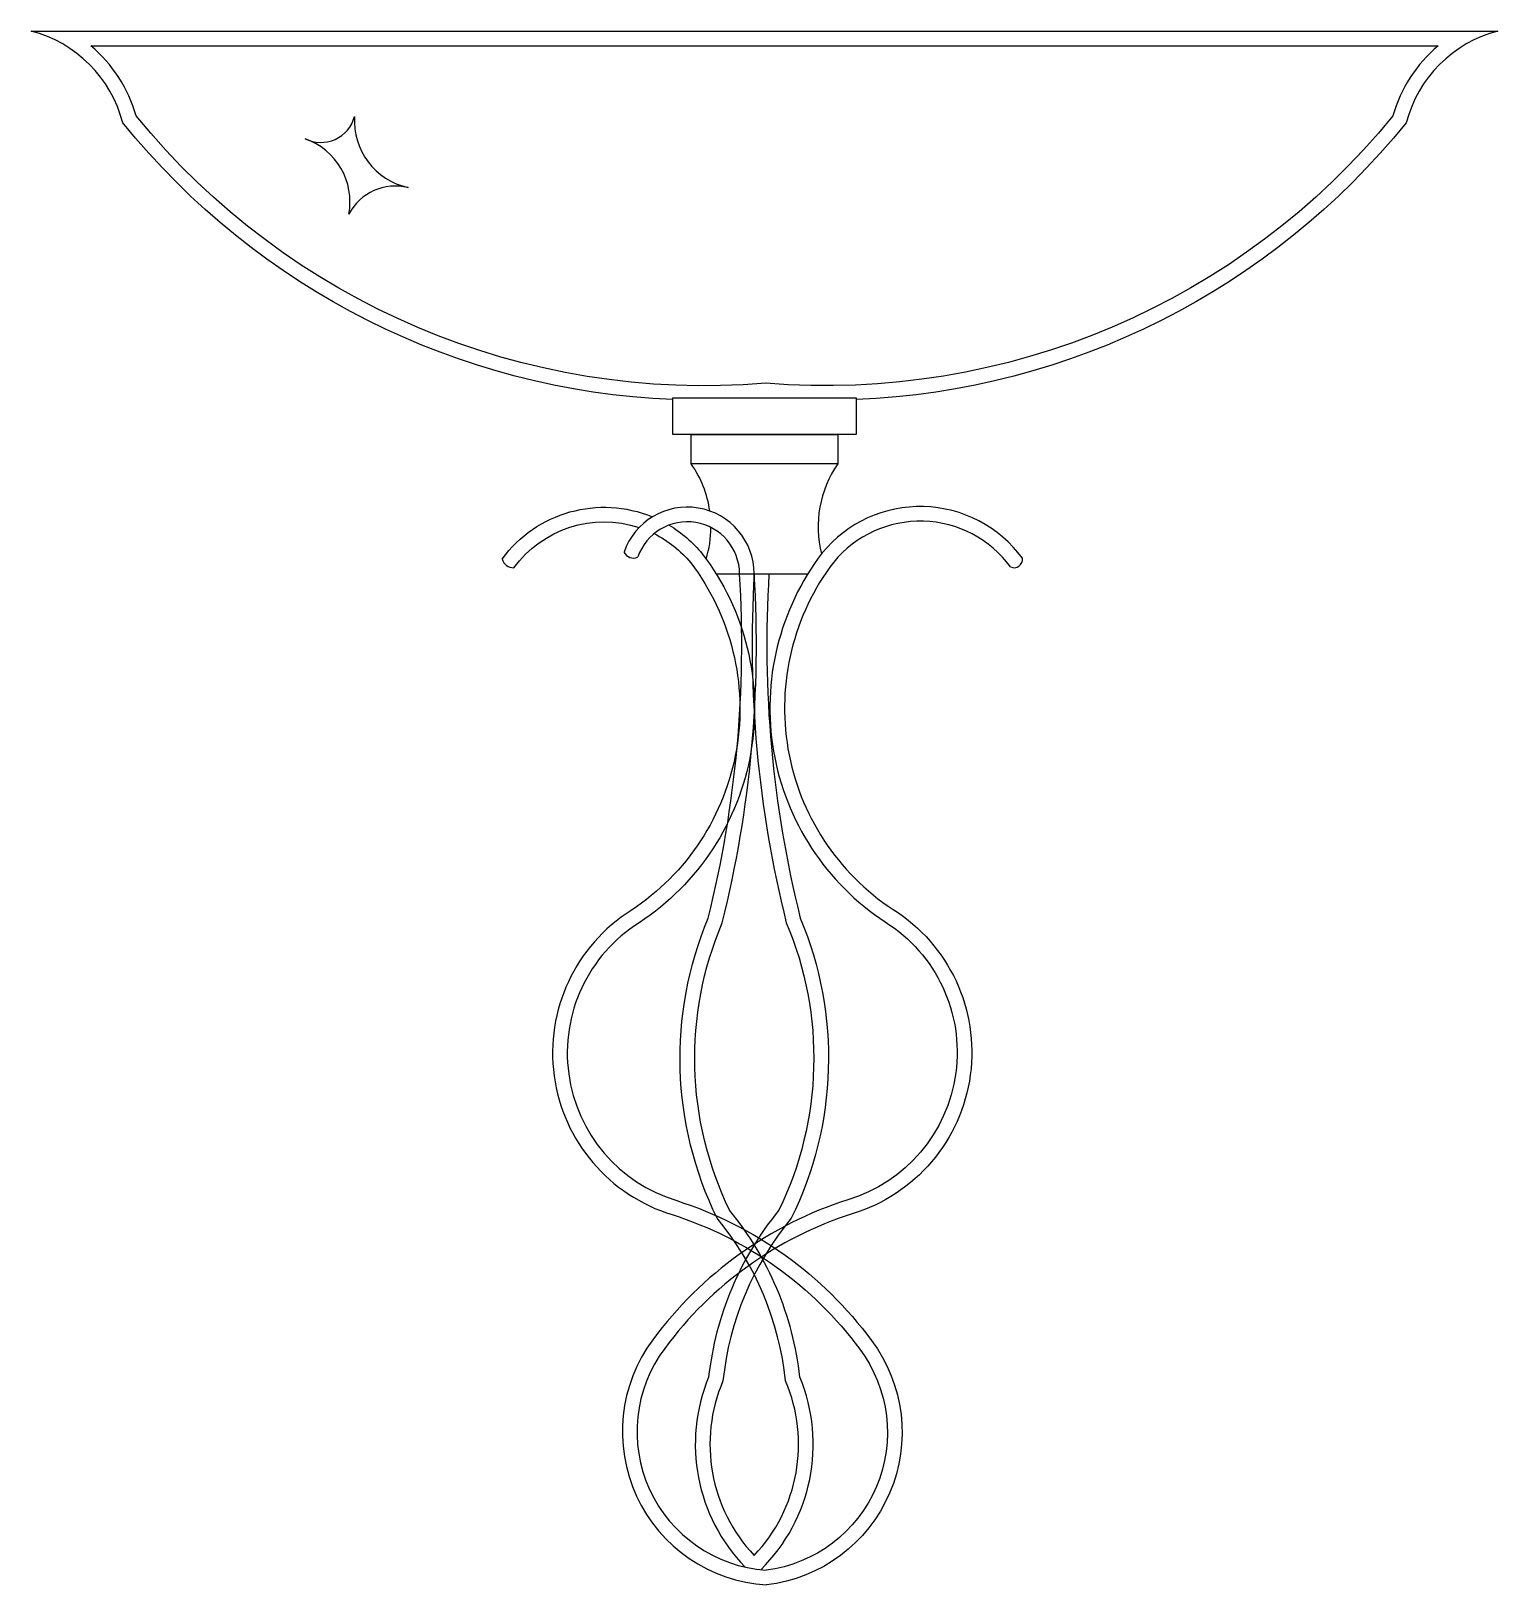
# Model space of a CAD drawing. Extents: x 994 to 1258, y 284 to 564.
import ezdxf

# ---------------------------------------------------------------- set-up
doc = ezdxf.new("R2010")
doc.units = 0
doc.header["$MEASUREMENT"] = 0
for name, color, linetype in [('3', 3, 'CONTINUOUS'), ('4', 4, 'CONTINUOUS'), ('7', 7, 'CONTINUOUS')]:
    doc.layers.add(name, color=color, linetype=linetype)

msp = doc.modelspace()

# ---------------------------------------------------------------- linework, layer by layer
at = {"layer": '3'}
msp.add_lwpolyline([(1247.71, 561.15, 0.149961), (1239.54, 548.52, -0.247027), (1126.66, 500.42, -0.247601), (1013.35, 548.52, 0.149961), (1005.18, 561.15)], format="xyb", dxfattribs=at)
msp.add_lwpolyline([(1005.18, 561.15), (1247.71, 561.15)], dxfattribs=at)
for centre, radius, start, end in [((1046.57, 550.06), 6.31, 243.5236, 344.9102), ((1064.93, 547.63), 12.29, 176.3145, 257.6175), ((1039.85, 533.08), 11.99, 349.29, 70.9611), ((1060, 526.46), 9.44, 75.9385, 152.305)]:
    msp.add_arc(centre, radius, start, end, dxfattribs=at)
at = {"layer": '4'}
msp.add_line((1117.74, 466.11), (1134.24, 466.11), dxfattribs=at)
for points in [[(994.45, 563.79), (1258.45, 563.79, 0.272497), (1241.95, 547.29, -0.215766), (1142.95, 497.46, -0.215766)], [(1109.95, 497.46, -0.215766), (1010.95, 547.29, 0.272497), (994.45, 563.79)]]:
    msp.add_lwpolyline(points, format="xyb", dxfattribs=at)
for points in [[(1109.95, 491.19), (1109.95, 497.79), (1142.95, 497.79), (1142.95, 491.19)], [(1113.25, 485.91), (1113.25, 491.19), (1139.65, 491.19), (1139.65, 485.91)]]:
    msp.add_lwpolyline(points, close=True, dxfattribs=at)
for centre, start, end in [((1096.9, 474.55), 8.2856, 34.7903), ((1155.99, 474.55), 145.2097, 194.1204), ((1096.9, 474.55), 343.1651, 359.7389)]:
    msp.add_arc(centre, 19.91, start, end, dxfattribs=at)
at = {"layer": '7'}
for points in [[(1172.86, 468.91, 0.489812), (1136.83, 469.88, 0.434815), (1148.18, 403.47, -0.642337), (1141.43, 353.45, 0.157768), (1106.37, 328.29, 0.596733), (1126.8, 284.15, 0.596733)], [(1079.21, 468.77, -0.344926), (1106.29, 476.37, -0.434815)], [(1081.34, 467.21, -0.324298), (1103.88, 474.45, -0.434329)], [(1125.77, 286.89, 0.305035), (1132.82, 321.55, 0.144826), (1120.17, 351.57, -0.216127), (1118.84, 403.33, 0.076528), (1124.6, 466.11, 0.843664), (1101.16, 470.02)], [(1170.73, 467.35, 0.489098), (1138.9, 468.24, 0.434329), (1149.61, 405.69, -0.641815), (1142.22, 350.93, 0.157696), (1108.48, 326.71, 0.593541), (1126.73, 286.8, 0.593541)], [(1124.6, 289.46, 0.299373), (1130.23, 320.88, 0.148004), (1117.93, 350.13, -0.216567), (1116.32, 404.16, 0.076477), (1121.96, 466.11, 0.843206), (1103.65, 469.15)], [(1106.57, 473.35, -0.105621), (1113.17, 468.1, -0.434329), (1102.45, 405.55, 0.641815), (1109.85, 350.79, -0.157696), (1143.59, 326.57, -0.57486), (1126.73, 286.8, -0.57486)], [(1109.26, 474.89, -0.087169), (1115.24, 469.74, -0.434815), (1103.89, 403.33, 0.642337), (1110.64, 353.31, -0.157768), (1145.7, 328.15, -0.578001), (1126.8, 284.15, -0.578001)], [(1124.6, 466.11, 0.076528), (1130.37, 403.33, -0.216127), (1129.03, 351.57, 0.144826), (1116.39, 321.55, 0.299315), (1122.96, 287.36, 0.299315)], [(1127.25, 466.11, 0.076477), (1132.88, 404.16, -0.216567), (1131.27, 350.13, 0.148004), (1118.97, 320.88, 0.299373), (1124.6, 289.46, 0.299373)]]:
    msp.add_lwpolyline(points, format="xyb", dxfattribs=at)
for centre, radius, start, end in [((1102.81, 470.76), 1.81, 204.0181, 297.5732), ((1081.25, 469.31), 2.1, 194.8971, 272.5711), ((1171.35, 468.73), 1.52, 245.8128, 6.7189)]:
    msp.add_arc(centre, radius, start, end, dxfattribs=at)

doc.saveas('drawing.dxf')
